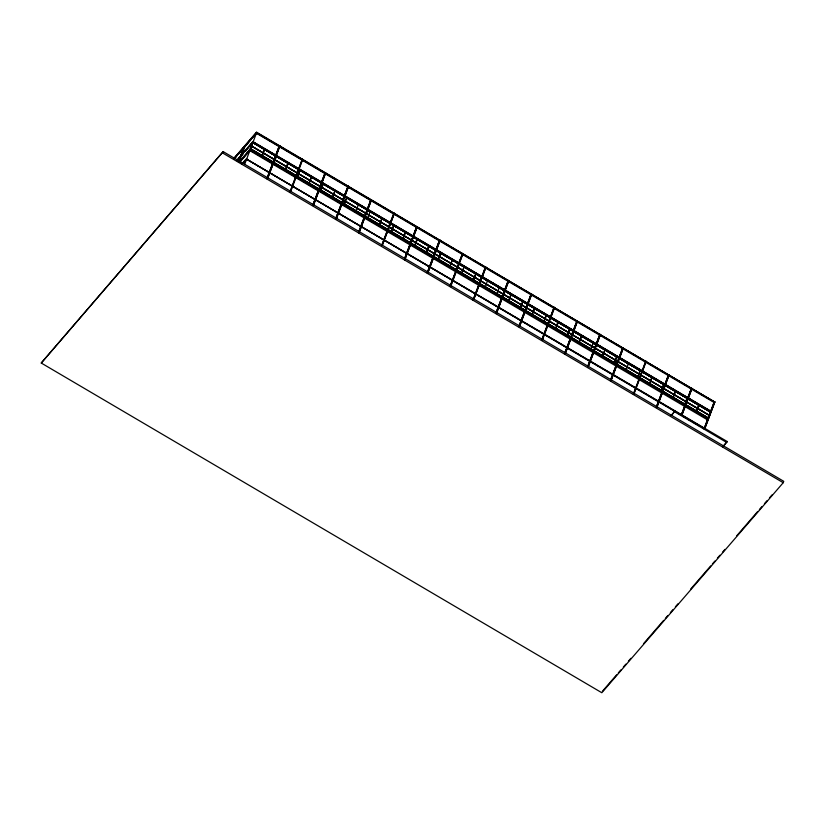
<?xml version="1.0" encoding="UTF-8"?>
<svg xmlns="http://www.w3.org/2000/svg" width="825" height="825" viewBox="0 0 825 825"><rect width="100%" height="100%" fill="white"/><g stroke="black" fill="none" stroke-linecap="round" stroke-linejoin="round"><path stroke-width="1.24" d="M41.25 363.031L223.173 151.604L783.75 481.315L783.224 482.707L601.827 692.742L41.25 363.031L223.173 151.604M239.064 153.223L239.302 152.594M238.384 161.855L244.118 146.602L244.592 146.881M238.642 161.556L244.375 146.303L244.85 146.582L243.086 151.274M238.745 161.844L244.478 146.592M240.436 158.307L242.199 153.615M242.076 164.093C245.128 159.39 250.13 155.739 243.385 163.402M249.985 149.356L250.315 150.016L249.985 149.356L239.064 161.999M236.744 160.607L252.842 141.756L711.243 411.376M256.266 132.639L256.884 132.536L233.588 158.895M249.934 149.686L252.708 142.55L710.603 412.232M244.674 164.268L256.74 132.309L714.553 401.961L256.41 132.877M253.316 142.034L251.491 144.354M261.68 156.595L264.299 149.634M261.958 156.76L264.567 149.789M267.197 177.736L279.366 145.767L279.84 146.046L267.496 178.891M267.022 178.612L279.366 145.767M267.125 178.901L279.644 145.778L279.304 146.334M267.671 178.025L279.84 146.046M273.415 163.505L276.035 156.533M273.694 163.659L276.313 156.698M285.161 170.404L287.935 163.267L285.316 170.228M285.44 170.569L288.059 163.608M289.915 192.081L302.259 159.235L302.734 159.514L290.39 192.359M290.018 192.369L302.321 159.493M292.421 186.151L292.205 186.398M298.846 169.053L298.629 169.3M302.414 159.555L302.198 159.803M296.907 177.313L299.671 170.177L297.052 177.138M297.175 177.478L299.795 170.517M308.643 184.222L311.417 177.076L308.921 184.388M312.995 204.672L325.153 172.703L325.627 172.982L313.727 204.652M312.809 205.549L325.153 172.703M313.356 204.662L325.432 172.703L325.102 173.271M313.469 204.951L325.627 172.982M320.389 191.122L323.153 183.985L320.667 191.287M332.124 198.031L334.898 190.895L332.403 198.196M335.888 218.14L348.057 186.172L348.532 186.45L336.177 219.295M336.146 217.841L348.057 186.172M336.26 218.13L348.109 186.419M336.363 218.419L348.532 186.45M343.87 204.94L346.644 197.804L344.149 205.105M355.884 212.004L358.225 204.878M358.782 231.608L370.951 199.64L371.425 199.918L359.081 232.763M358.607 232.485L370.951 199.64M358.71 232.774L371.229 199.64L370.889 200.207M359.257 231.887L371.425 199.918M367.63 218.914L369.971 211.788M379.098 225.658L381.717 218.697M379.376 225.823L381.985 218.852M381.501 245.953L393.845 213.097L394.319 213.376L382.418 245.056M387.482 230.453L387.698 230.206M382.047 245.066L393.999 213.428M382.161 245.355L394.319 213.376M390.833 232.568L393.453 225.596M391.112 232.722L393.731 225.761M402.579 239.467L405.199 232.506M402.858 239.632L405.477 232.671M404.58 258.545L416.749 226.566L417.213 226.844L404.869 259.7M404.838 258.246L416.749 226.566M404.508 259.71L416.8 226.823M404.611 259.999L417.213 226.844M414.325 246.376L416.934 239.415M414.593 246.541L417.213 239.57M426.061 253.285L428.835 246.139L426.216 253.11M426.339 253.44L428.959 246.479M427.474 272.013L439.642 240.034L440.117 240.312L427.762 273.157M427.298 272.879L439.642 240.034M427.402 273.178L439.704 240.292M427.948 272.291L440.117 240.312M437.807 260.184L440.571 253.048L437.962 260.009M438.085 260.349L440.694 253.388M449.543 267.094L452.317 259.958L449.821 267.259M450.368 285.481L462.536 253.502L463.011 253.78L450.667 286.626M450.192 286.347L462.536 253.502M450.739 285.471L462.815 253.512L462.474 254.079M456.266 270.92L456.05 271.167M461.288 274.003L464.062 266.867L461.567 274.168M473.034 280.912L475.798 273.766L473.302 281.067M473.086 299.815L485.43 266.97L485.904 267.248L473.56 300.094M479.067 284.326L479.284 284.068M481.924 276.726L482.14 276.478M473.199 300.104L485.585 267.29M473.302 300.393L485.904 267.248M485.048 287.977L487.389 280.851M496.794 294.886L499.135 287.76M496.165 312.417L508.334 280.438L508.808 280.717L496.454 313.562M496.423 312.108L508.334 280.438M496.093 313.572L508.386 280.696M496.64 312.696L508.808 280.717M508.252 301.63L510.871 294.659M508.53 301.785L511.149 294.824M519.998 308.529L522.617 301.568M520.276 308.694L522.895 301.733M519.059 325.875L531.228 293.906L531.702 294.185L519.791 325.854M518.884 326.752L531.228 293.906M519.43 325.865L531.29 294.164M519.533 326.153L531.702 294.185M531.743 315.439L534.363 308.478M532.012 315.604L534.631 308.632M543.479 322.348L546.098 315.377M543.757 322.503L546.377 315.542M541.963 339.343L554.122 307.374L554.596 307.653L542.252 340.498M542.221 339.044L554.122 307.374M542.324 339.333L554.4 307.374L554.06 307.942M544.283 334.29L544.067 334.537M550.708 317.192L550.492 317.439M555.225 329.247L557.844 322.286M555.503 329.412L558.123 322.451M566.971 336.157L569.735 329.02L567.115 335.981M567.239 336.322L569.858 329.361M564.857 352.811L577.015 320.843L577.49 321.121L565.146 353.966M564.671 353.688L577.015 320.843M564.785 353.977L577.294 320.843L576.964 321.41M565.331 353.09L577.49 321.121M578.707 343.066L581.481 335.919L578.861 342.891M578.985 343.231L581.604 336.26M590.452 349.965L593.216 342.829L590.731 350.13M587.751 366.279L599.919 334.311L600.394 334.589L588.483 366.259M587.575 367.156L599.919 334.311M588.122 366.269L599.971 334.558M588.225 366.558L600.394 334.589M602.188 356.874L604.962 349.738L602.467 357.039M613.934 363.784L616.698 356.647L614.212 363.949M610.644 379.748L622.813 347.779L623.288 348.057L610.943 380.903M610.913 379.448L622.813 347.779M611.016 379.737L623.092 347.779L622.751 348.346M611.119 380.026L623.288 348.057M625.948 370.848L628.289 363.722M637.694 377.757L640.035 370.631M633.363 394.092L645.707 361.237L646.181 361.515L633.837 394.371M633.466 394.381L645.985 361.247L645.645 361.814M642.293 371.064L642.077 371.312M649.162 384.502L651.781 377.541M649.44 384.667L652.049 377.695M660.897 391.411L663.517 384.44M661.176 391.566L663.795 384.605M656.442 406.684L668.611 374.705L669.085 374.983L657.174 406.663M656.257 407.56L668.611 374.705M656.803 406.673L668.663 374.963M656.917 406.962L669.085 374.983M672.643 398.31L675.262 391.349M672.922 398.475L675.541 391.514M671.519 415.532L675.067 410.85L671.107 415.429M684.389 405.219L686.998 398.258M684.657 405.384L687.277 398.413M681.543 414.284L691.505 388.173L691.979 388.451L681.832 415.439M681.357 415.161L691.505 388.173M681.471 415.449L691.567 388.431M682.017 414.562L691.979 388.451M696.125 412.129L698.899 404.982L696.279 411.953M696.403 412.283L699.023 405.323M704.003 428.928L714.398 401.641M704.261 428.629L714.337 401.6L714.873 401.919L704.911 428.031M704.364 428.918L714.677 401.651M704.736 428.907L714.811 401.878M722.834 447.098L727.176 441.499L246.531 159.142L704.467 428.484M234.578 157.544L256.41 132.258M234.001 158.73L256.74 132.309M234.032 159.05L256.884 132.536M234.063 159.173L236.589 156.255M238.26 154.306L250.862 139.724M253.378 136.806L255.905 133.887M236.878 160.236L252.842 141.756M253.172 141.807L710.985 411.458M252.708 142.55L710.758 412.232M241.416 156.028L243.097 154.079M245.613 151.171L248.975 147.273M252.832 142.89L250.367 149.676M238.92 162.37L250.315 149.397L708.252 418.739L708.252 419.358M239.456 162.061L250.202 149.717M239.92 162.061L249.789 150.635L707.726 419.977M242.22 163.711L246.417 158.854M246.623 159.215L675.995 412.129M302.259 159.235L302.734 159.514M295.897 176.581L295.773 176.901M318.677 190.369L319.007 189.802M341.571 203.837L341.901 203.27M364.464 217.305L364.805 216.738M361.226 226.236L360.896 226.803M393.845 213.097L394.061 213.685M384.13 239.704L384.007 240.013M410.262 244.241L410.592 243.674M433.156 257.699L433.486 257.132M463.011 253.78L462.278 253.801M459.03 263.257L711.098 411.757M452.605 280.356L452.482 280.665M485.43 266.97L485.647 267.548M475.716 293.566L475.592 293.886M501.847 298.103L502.177 297.536M527.598 303.971L527.928 303.404M525.082 311.004L524.741 311.572M554.596 307.653L553.864 307.673M547.759 324.72L547.635 325.04M573.385 330.907L573.726 330.34M596.289 344.376L596.619 343.808M619.183 357.844L619.523 357.277M645.707 361.237L646.181 361.515M639.344 378.593L639.22 378.912M635.776 388.09L635.652 388.4M664.981 384.78L665.311 384.213M687.875 398.248L688.205 397.681M710.768 411.716L711.109 411.149M710.49 412.067L252.873 142.55M708.293 419.017L249.985 149.964M723.216 446.077L727.176 441.499M602.343 691.35L616.626 674.819M618.307 672.87L620.823 669.952M623.339 667.043L625.866 664.125M628.382 661.207L630.898 658.288M643.5 643.706L663.651 620.369M665.332 618.42L667.848 615.502M670.374 612.583L672.891 609.675M675.407 606.757L677.933 603.838M690.525 589.246L710.686 565.919M712.367 563.97L714.883 561.052M717.399 558.133L719.926 555.215M722.442 552.296L724.958 549.388M736.715 535.776L757.711 511.459M759.392 509.52L761.918 506.602M764.435 503.683L766.951 500.765M769.477 497.846L771.994 494.928M256.523 132.557L714.553 401.961M714.141 401.94L714.677 402.26M256.338 133.217L714.264 402.569M252.697 142.137L457.813 262.928M251.429 146.18L709.417 415.563M250.408 148.902L708.397 418.285M250.099 149.645L708.128 419.059M678.181 413.418L680.357 414.697M683.626 416.625L685.812 417.904M687.988 419.183L690.174 420.472M693.443 422.39L695.619 423.679M697.806 424.957L699.982 426.236M674.685 411.861L726.794 442.509M222.657 152.996L783.224 482.707M251.563 146.035L709.49 415.377L251.563 146.035M250.532 148.758L708.469 418.1L250.532 148.758"/></g></svg>
